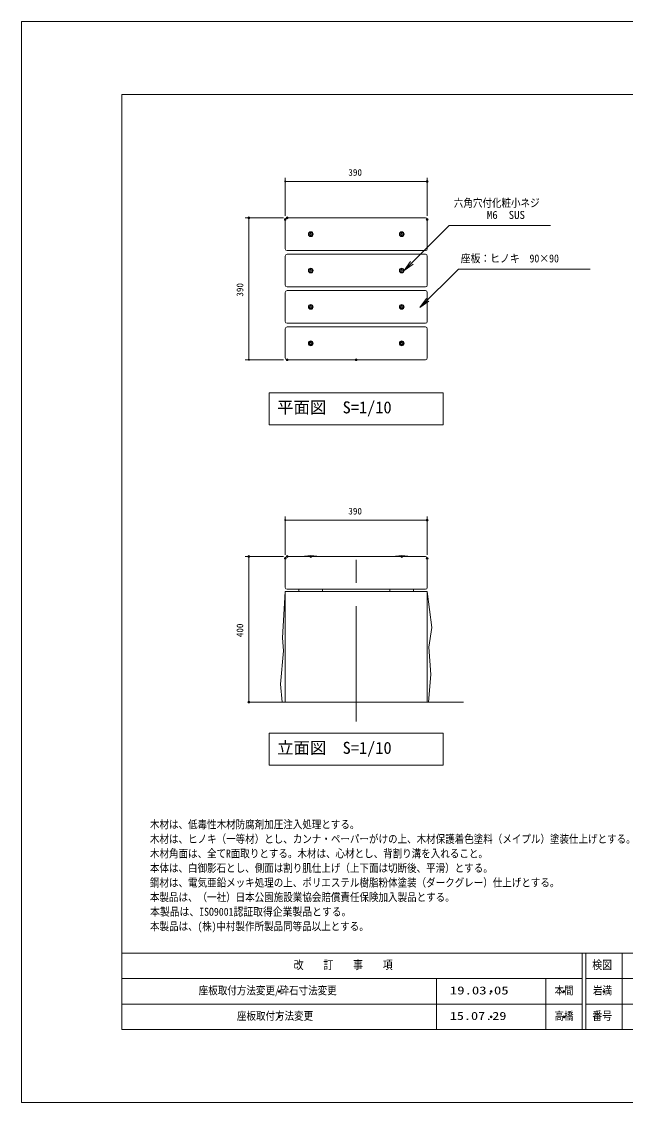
# Model space of a CAD drawing. Units: millimetres on the paper, scale 1:10. Extents: x 0 to 420, y 0 to 297.
# Drawn here: x 0 to 165.9, y 0 to 297 of the extents above; entities that cross this region are included whole.
import ezdxf
from ezdxf.enums import TextEntityAlignment as Align

# ---------------------------------------------------------------- set-up
doc = ezdxf.new("R2010")
doc.units = ezdxf.units.MM
doc.header["$PDMODE"] = 32
doc.header["$PDSIZE"] = 0.5
doc.linetypes.add('USER1', pattern=[50.8, 31.75, -6.35, 6.35, -6.35])
doc.layers.add('DEFPOINTS_2', color=7, linetype='Continuous', lineweight=13)
doc.layers.add('LY_2', color=7, linetype='Continuous', lineweight=18)
doc.styles.add('ＭＳ ゴシック', font='')
doc.styles.get('ＭＳ ゴシック').set_extended_font_data('MS Gothic')

# ---------------------------------------------------------------- blocks, each defined once
blk = doc.blocks.new('-000-_DOTSMALL')
at = {"color": 7, "linetype": 'Continuous', "lineweight": 13}
blk.add_circle((0, 0), 0.0625, dxfattribs=at)
blk.add_circle((0, 0), 0.0625, dxfattribs=at)

msp = doc.modelspace()

# ---------------------------------------------------------------- linework, layer by layer
at = {"layer": 'DEFPOINTS_2'}
for p, q in [((420, 297), (0, 297)), ((0, 297), (0, 0)), ((0, 0), (420, 0))]:
    msp.add_line(p, q, dxfattribs=at)
at = {"layer": 'LY_2', "lineweight": 13}
for p, q in [((27.5, 277), (27.5, 20)), ((392.5, 277), (27.5, 277)), ((72.447, 234.589), (72.447, 242.589)), ((72.947, 243.089), (110.947, 243.089)), ((111.447, 234.589), (111.447, 242.589)), ((79.331, 238.789), (79.216, 238.589)), ((79.216, 238.589), (79.331, 238.389)), ((79.562, 238.789), (79.331, 238.789)), ((79.331, 238.389), (79.562, 238.389)), ((79.678, 238.589), (79.562, 238.789)), ((79.562, 238.389), (79.678, 238.589)), ((104.331, 238.789), (104.216, 238.589)), ((104.216, 238.589), (104.331, 238.389)), ((104.562, 238.789), (104.331, 238.789)), ((104.331, 238.389), (104.562, 238.389)), ((104.678, 238.589), (104.562, 238.789)), ((104.562, 238.389), (104.678, 238.589)), ((72.447, 224.589), (72.447, 232.589)), ((72.947, 234.089), (110.947, 234.089)), ((72.947, 233.089), (110.947, 233.089)), ((111.447, 224.589), (111.447, 232.589)), ((79.331, 228.789), (79.216, 228.589)), ((79.562, 228.789), (79.331, 228.789)), ((79.678, 228.589), (79.562, 228.789)), ((104.331, 228.789), (104.216, 228.589)), ((104.562, 228.789), (104.331, 228.789)), ((104.678, 228.589), (104.562, 228.789)), ((79.216, 228.589), (79.331, 228.389)), ((79.331, 228.389), (79.562, 228.389)), ((79.562, 228.389), (79.678, 228.589)), ((104.216, 228.589), (104.331, 228.389)), ((104.331, 228.389), (104.562, 228.389)), ((104.562, 228.389), (104.678, 228.589)), ((72.947, 224.089), (110.947, 224.089)), ((72.947, 223.089), (110.947, 223.089)), ((72.447, 214.589), (72.447, 222.589)), ((111.447, 214.589), (111.447, 222.589)), ((79.331, 218.789), (79.216, 218.589)), ((79.216, 218.589), (79.331, 218.389)), ((79.562, 218.789), (79.331, 218.789)), ((79.331, 218.389), (79.562, 218.389)), ((79.678, 218.589), (79.562, 218.789)), ((79.562, 218.389), (79.678, 218.589)), ((104.331, 218.789), (104.216, 218.589)), ((104.216, 218.589), (104.331, 218.389)), ((104.562, 218.789), (104.331, 218.789)), ((104.331, 218.389), (104.562, 218.389)), ((104.678, 218.589), (104.562, 218.789)), ((104.562, 218.389), (104.678, 218.589)), ((72.947, 214.089), (110.947, 214.089)), ((72.447, 204.589), (72.447, 212.589)), ((72.947, 213.089), (110.947, 213.089)), ((111.447, 204.589), (111.447, 212.589)), ((79.331, 208.789), (79.216, 208.589)), ((79.216, 208.589), (79.331, 208.389)), ((79.562, 208.789), (79.331, 208.789)), ((79.331, 208.389), (79.562, 208.389)), ((79.678, 208.589), (79.562, 208.789)), ((79.562, 208.389), (79.678, 208.589)), ((104.331, 208.789), (104.216, 208.589)), ((104.216, 208.589), (104.331, 208.389)), ((104.562, 208.789), (104.331, 208.789)), ((104.331, 208.389), (104.562, 208.389)), ((104.678, 208.589), (104.562, 208.789)), ((104.562, 208.389), (104.678, 208.589)), ((72.947, 204.089), (110.947, 204.089)), ((72.447, 141.506), (72.447, 149.506)), ((72.947, 150.006), (110.947, 150.006)), ((77.747, 150.006), (77.797, 150.106)), ((77.747, 150.006), (81.147, 150.006)), ((77.797, 150.106), (81.097, 150.106)), ((81.147, 150.006), (81.097, 150.106)), ((102.747, 150.006), (102.797, 150.106)), ((106.147, 150.006), (102.747, 150.006)), ((106.097, 150.106), (102.797, 150.106)), ((106.147, 150.006), (106.097, 150.106)), ((111.447, 141.506), (111.447, 149.506)), ((72.447, 140.406), (71.661, 127.63)), ((72.447, 140.406), (111.447, 140.406)), ((72.947, 141.006), (110.947, 141.006)), ((73.447, 141.006), (79.047, 141.006)), ((76.197, 140.406), (76.197, 141.006)), ((82.697, 140.406), (82.697, 141.006)), ((101.197, 140.406), (101.197, 141.006)), ((105.847, 141.006), (110.447, 141.006)), ((107.697, 140.406), (107.697, 141.006)), ((112.682, 130.468), (111.447, 140.406)), ((111.935, 125.069), (112.682, 130.468)), ((71.661, 127.63), (71.985, 124.065)), ((112.433, 117.593), (111.935, 125.069)), ((71.985, 124.065), (71.12, 114.883)), ((111.757, 110.006), (112.433, 117.593)), ((71.12, 114.883), (71.555, 110.006)), ((62.447, 110.006), (121.447, 110.006)), ((27.5, 41), (392.5, 41)), ((154, 41), (154, 20)), ((155, 41), (155, 20)), ((165, 41), (165, 27)), ((155, 27), (392.5, 27)), ((27.5, 20), (392.5, 20))]:
    msp.add_line(p, q, dxfattribs=at)
at = {"layer": 'LY_2'}
for p, q in [((72.447, 243.589), (72.447, 254.089)), ((72.447, 253.089), (111.447, 253.089)), ((111.447, 243.589), (111.447, 254.089)), ((71.947, 243.089), (61.447, 243.089)), ((62.447, 204.089), (62.447, 243.089)), ((105.097, 228.589), (117.47, 240.962)), ((117.47, 240.962), (145.349, 240.962)), ((105.097, 228.589), (106.865, 231.064)), ((105.097, 228.589), (107.218, 230.71)), ((107.572, 230.357), (105.097, 228.589)), ((109.462, 218.448), (120.024, 229.011)), ((120.024, 229.011), (156.206, 229.011)), ((109.462, 218.448), (111.23, 220.923)), ((109.462, 218.448), (111.583, 220.57)), ((111.937, 220.216), (109.462, 218.448)), ((71.947, 204.089), (61.447, 204.089)), ((68.047, 195.003), (68.047, 186.203)), ((115.847, 195.003), (68.047, 195.003)), ((115.847, 186.203), (115.847, 195.003)), ((68.047, 186.203), (115.847, 186.203)), ((72.447, 150.506), (72.447, 161.006)), ((111.447, 150.506), (111.447, 161.006)), ((72.447, 160.006), (111.447, 160.006)), ((71.947, 150.006), (61.447, 150.006)), ((62.447, 110.006), (62.447, 150.006)), ((72.447, 110.006), (72.447, 140.406)), ((111.447, 110.006), (111.447, 140.406)), ((68.047, 101.439), (68.047, 92.639)), ((115.847, 101.439), (68.047, 101.439)), ((115.847, 92.639), (115.847, 101.439)), ((68.047, 92.639), (115.847, 92.639)), ((27.5, 34), (154, 34)), ((114, 34), (114, 20)), ((144, 34), (144, 20)), ((155, 34), (210, 34)), ((27.5, 27), (154, 27)), ((165, 27), (165, 20))]:
    msp.add_line(p, q, dxfattribs=at)
at = {"layer": 'LY_2', "linetype": 'USER1'}
msp.add_line((91.947, 104.652), (91.947, 154.473), dxfattribs=at)
at = {"layer": 'LY_2', "lineweight": 13}
for centre, radius in [((79.447, 238.589), 0.65), ((79.447, 238.589), 0.5), ((104.447, 238.589), 0.65), ((104.447, 238.589), 0.5), ((79.447, 228.589), 0.65), ((79.447, 228.589), 0.5), ((104.447, 228.589), 0.65), ((104.447, 228.589), 0.5), ((79.447, 218.589), 0.65), ((79.447, 218.589), 0.5), ((104.447, 218.589), 0.65), ((104.447, 218.589), 0.5), ((79.447, 208.589), 0.65), ((79.447, 208.589), 0.5), ((104.447, 208.589), 0.65), ((104.447, 208.589), 0.5)]:
    msp.add_circle(centre, radius, dxfattribs=at)
for centre, radius, start, end in [((72.947, 242.589), 0.5, 90, 180), ((110.947, 242.589), 0.5, 0, 90), ((72.947, 234.589), 0.5, 180, 270), ((72.947, 232.589), 0.5, 90, 180), ((110.947, 234.589), 0.5, 270, 0), ((110.947, 232.589), 0.5, 0, 90), ((72.947, 224.589), 0.5, 180, 270), ((72.947, 222.589), 0.5, 90, 180), ((110.947, 224.589), 0.5, 270, 0), ((110.947, 222.589), 0.5, 0, 90), ((72.947, 214.589), 0.5, 180, 270), ((110.947, 214.589), 0.5, 270, 0), ((72.947, 212.589), 0.5, 90, 180), ((110.947, 212.589), 0.5, 0, 90), ((72.947, 204.589), 0.5, 180, 270), ((110.947, 204.589), 0.5, 270, 0), ((72.947, 149.506), 0.5, 90, 180), ((79.447, 136.543), 13.662, 83.06354, 96.93646), ((104.447, 136.543), 13.662, 83.06354, 96.93646), ((110.947, 149.506), 0.5, 0, 90), ((72.947, 141.506), 0.5, 180, 270), ((110.947, 141.506), 0.5, 270, 0)]:
    msp.add_arc(centre, radius, start, end, dxfattribs=at)
at = {"layer": 'LY_2'}
for p in [(111.447, 253.089), (62.447, 243.089), (72.447, 242.589), (72.947, 243.089), (111.447, 242.589), (72.947, 204.089), (91.947, 204.089), (111.447, 160.006), (62.447, 150.006), (72.447, 149.506), (72.947, 150.006), (79.447, 150.006), (79.447, 150.006), (104.447, 150.006), (104.447, 150.006), (111.447, 149.506), (62.447, 110.006), (70.75, 30.5), (129, 30.5), (149, 30.5), (160, 30.5), (70.75, 23.5), (129, 23.5), (149, 23.5)]:
    msp.add_point(p, dxfattribs=at)

# ---------------------------------------------------------------- block references
at = {"layer": 'LY_2', "xscale": 2.32, "yscale": 2.32}
for p, rotation in [((72.447, 253.089), 180), ((62.447, 243.089), 90), ((62.447, 204.089), 270), ((72.447, 160.006), 180), ((62.447, 150.006), 90), ((62.447, 110.006), 270)]:
    msp.add_blockref('-000-_DOTSMALL', p, dxfattribs=dict(at, rotation=rotation))
for p in [(111.447, 253.089), (111.447, 160.006)]:
    msp.add_blockref('-000-_DOTSMALL', p, dxfattribs=at)

# ---------------------------------------------------------------- texts
at = {"layer": 'LY_2', "style": 'ＭＳ ゴシック'}
for s, height, p in [('390', 1.833, (89.777, 254.089)), ('M6\u3000SUS', 2.199, (127.833, 242.112)), ('平面図\u3000S=1/10', 3.299, (70.199, 188.353)), ('390', 1.833, (89.777, 161.006)), ('立面図\u3000S=1/10', 3.299, (70.199, 94.789))]:
    msp.add_text(s, height=height, dxfattribs=at).set_placement(p, align=Align.BOTTOM_LEFT)
for s, height, width, p in [('六角穴付化粧小ネジ', 2.199, 0.85, (118.766, 245.412)), ('座板：ヒノキ\u300090×90', 2.199, 0.9, (120.658, 230.161)), ('木材は、低毒性木材防腐剤加圧注入処理とする。', 2.199, 0.85, (35.259, 74.627)), ('木材は、ヒノキ（一等材）とし、カンナ・ペーパーがけの上、木材保護着色塗料（メイプル）塗装仕上げとする。', 2.199, 0.85, (35.259, 70.627)), ('木材角面は、全てR面取りとする。木材は、心材とし、背割り溝を入れること。', 2.199, 0.85, (35.261, 66.627)), ('本体は、白御影石とし、側面は割り肌仕上げ（上下面は切断後、平滑）とする。', 2.199, 0.85, (35.259, 62.627)), ('鋼材は、電気亜鉛メッキ処理の上、ポリエステル樹脂粉体塗装（ダークグレー）仕上げとする。', 2.199, 0.85, (35.259, 58.627)), ('本製品は、（一社）日本公園施設業協会賠償責任保険加入製品とする。', 2.199, 0.85, (35.259, 54.627)), ('本製品は、ISO9001認証取得企業製品とする。', 2.199, 0.9, (35.297, 50.627)), ('本製品は、(株)中村製作所製品同等品以上とする。', 2.199, 0.85, (35.275, 46.627)), ('改\u3000\u3000訂\u3000\u3000事\u3000\u3000項', 2.346, 0.85, (74.75, 35.9)), ('検図', 2.346, 0.85, (156.8, 35.9)), ('座板取付方法変更/砕石寸法変更', 2.199, 0.85, (48.671, 29)), ('19.03.05', 2.199, 1.35, (117.667, 29)), ('本間', 2.199, 0.85, (146.417, 29)), ('岩満', 2.199, 0.85, (157, 29)), ('座板取付方法変更', 2.199, 0.85, (59.167, 22)), ('15.07.29', 2.199, 1.3, (117.649, 22)), ('高橋', 2.199, 0.85, (146.417, 22)), ('番号', 2.346, 0.85, (156.8, 21.9))]:
    msp.add_text(s, height=height, dxfattribs=dict(at, width=width)).set_placement(p, align=Align.BOTTOM_LEFT)
for s, p in [('390', (61.447, 221.419)), ('400', (61.447, 127.839))]:
    msp.add_text(s, height=1.833, rotation=90, dxfattribs=at).set_placement(p, align=Align.BOTTOM_LEFT)

doc.saveas('drawing.dxf')
